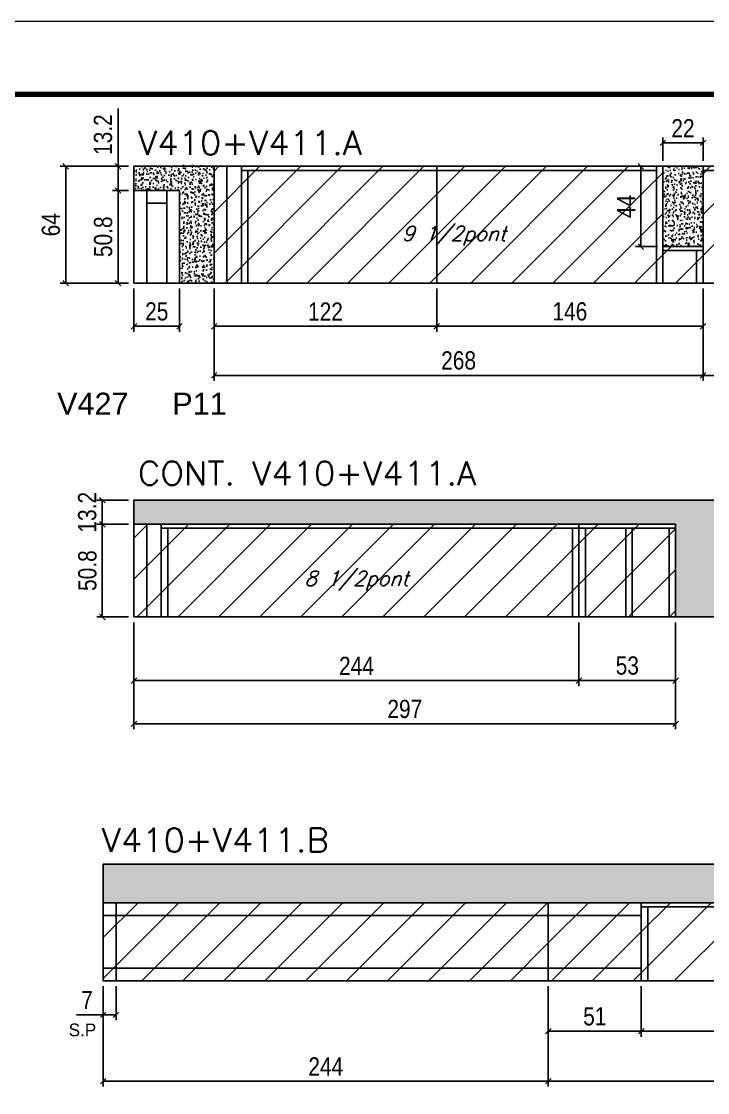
# Model space of a CAD drawing. Extents: x 137137 to 143418, y 10464 to 34486.
# Drawn here: x 142272 to 142648, y 25859 to 26446 of the extents above; entities that cross this region are included whole.
import ezdxf

# ---------------------------------------------------------------- set-up
doc = ezdxf.new("R2010")
doc.units = 0
doc.linetypes.add('DASHED', pattern=[0.75, 0.5, -0.25])
for name, color, linetype in [('5', 5, 'Continuous'), ('COTA', 241, 'Continuous'), ('Painéis', 200, 'Continuous'), ('Reaproveitamento', 251, 'Continuous'), ('SARR_2.2x7', 40, 'Continuous'), ('SARR_3.5x7', 81, 'Continuous'), ('texto', 7, 'Continuous')]:
    doc.layers.add(name, color=color, linetype=linetype)
for name, color, linetype, lineweight in [('Folhas', 255, 'Continuous', 9), ('SARRAFO DE PRESSAO', 251, 'DASHED', 9), ('Texto Seção', 7, 'Continuous', 15)]:
    doc.layers.add(name, color=color, linetype=linetype, lineweight=lineweight)
doc.styles.add('COTA TECNICA', font='techl___.ttf', dxfattribs={"height": 10})
doc.styles.add('REGUA-120', font='ROMANS.shx', dxfattribs={"height": 15})
doc.styles.add('Romans', font='romans.shx')
doc.styles.add('ROMAS860', font='ROMAS860.SHX')
doc.styles.get("Standard").update_dxf_attribs({"font": 'arial.ttf'})
doc.dimstyles.new('PAINEL', dxfattribs={"dimtxt": 10, "dimasz": 3, "dimexe": 3, "dimexo": 3, "dimgap": 3, "dimtad": 1, "dimdec": 1, "dimzin": 12, "dimdsep": 46, "dimtxsty": 'COTA TECNICA', "dimblk1": 'OBLIQUE', "dimblk2": 'OBLIQUE', "dimsah": 1, "dimcen": 0.9, "dimclrd": 4, "dimclre": 4, "dimclrt": 240, "dimadec": 1, "dimazin": 3, "dimtfac": 1, "dimtdec": 1, "dimtmove": 0, "dimatfit": 3, "dimfxl": 1, "dimtolj": 1, "dimtzin": 12, "dimarcsym": 0})
pattern_1 = [(50, (11723.8937, -5630.0556), (5.46554007, -0.47817257), [0.5715, -6.2865]), (355, (11723.8937, -5630.0556), (-1.05730264, 5.73170536), [0.4572, -5.02921753]), (100.4514447, (11724.349, -5630.0954), (4.40823741, 5.25353256), [0.48570026, -5.34270734]), (46.1842, (11723.894, -5628.5316), (8.13237123, -1.26126984), [0.85725, -9.42975]), (96.6355576, (11724.571, -5628.637), (7.122124, 7.42278374), [0.7285507, -8.01406824]), (351.184151, (11723.894, -5628.532), (7.122124, 7.42278374), [0.685799, -7.54379196]), (21, (11724.6557, -5628.9126), (4.54843174, -3.06795595), [0.5715, -6.2865]), (326, (11724.6557, -5628.9126), (1.85406085, 5.52563898), [0.4572, -5.0292]), (71.451445, (11725.0347, -5629.168), (6.40249258, 2.45768307), [0.48570026, -5.34269813]), (37.5, (11723.8937, -5630.0556), (0.092658098, 2.536651166), [0, -4.96824, 0, -5.1054, 0, -5.04825]), (7.5, (11723.8937, -5630.0556), (2.004589875, 3.005417245), [0, -2.91084, 0, -4.85394, 0, -1.92405]), (327.5, (11722.1944, -5630.0556), (4.067717855, -0.17186232), [0, -1.905, 0, -5.9436, 0, -7.8867]), (317.5, (11721.4324, -5630.0556), (4.44387544, 0.76279473), [0, -2.4765, 0, -3.94716, 0, -5.6007])]
pattern_2 = [(45, (1560.227, -1e-11), (-11.2253202, 11.2253202), [])]

# ---------------------------------------------------------------- blocks, each defined once
blk = doc.blocks.new('9999999999')
at = {"layer": 'Folhas'}
blk.add_lwpolyline([(98138.98, 34190.21), (99623.98, 34190.21), (99623.98, 35240.21), (98138.98, 35240.21)], close=True, dxfattribs=at)
at = {"layer": 'Folhas', "color": 30, "const_width": 3}
blk.add_lwpolyline([(98213.98, 34230.21), (99583.98, 34230.21), (99583.98, 35200.21), (98213.98, 35200.21)], close=True, dxfattribs=at)
blk = doc.blocks.new('_Oblique')
at = {"color": 0, "linetype": 'ByBlock', "lineweight": -2}
blk.add_line((-0.5, -0.5), (0.5, 0.5), dxfattribs=at)
blk = doc.blocks.new('*D675')
at = {"layer": 'COTA', "color": 4, "linetype": 'ByBlock', "lineweight": -2, "transparency": 16777216}
for p, q in [((142623.29, 26369.33), (142623.29, 26382.21)), ((142623.29, 26379.21), (142645.29, 26379.21)), ((142645.29, 26369.33), (142645.29, 26382.21))]:
    blk.add_line(p, q, dxfattribs=at)
at = {"layer": 'Defpoints', "color": 0, "linetype": 'ByBlock', "transparency": 16777216}
for p in [(142645.29, 26379.21), (142623.29, 26366.33), (142645.29, 26366.33)]:
    blk.add_point(p, dxfattribs=at)
at = {"layer": 'COTA', "color": 4, "linetype": 'ByBlock', "lineweight": -2, "transparency": 16777216, "xscale": 3, "yscale": 3, "zscale": 3, "rotation": 180}
blk.add_blockref('_Oblique', (142623.29, 26379.21), dxfattribs=at)
at = {"layer": 'COTA', "color": 4, "linetype": 'ByBlock', "lineweight": -2, "transparency": 16777216, "xscale": 3, "yscale": 3, "zscale": 3}
blk.add_blockref('_Oblique', (142645.29, 26379.21), dxfattribs=at)
at = {"layer": 'COTA', "color": 240, "linetype": 'ByBlock', "transparency": 16777216, "insert": (142634.29, 26387.21), "char_height": 10, "attachment_point": 5, "style": 'COTA TECNICA'}
blk.add_mtext('\\A1;22', dxfattribs=at)
blk = doc.blocks.new('*D676')
at = {"layer": 'COTA', "color": 4, "linetype": 'ByBlock', "lineweight": -2, "transparency": 16777216}
for p, q in [((142330.29, 26353.13), (142321.56, 26353.13)), ((142324.56, 26302.33), (142324.56, 26353.13)), ((142330.29, 26302.33), (142321.56, 26302.33))]:
    blk.add_line(p, q, dxfattribs=at)
at = {"layer": 'Defpoints', "color": 0, "linetype": 'ByBlock', "transparency": 16777216}
for p in [(142324.56, 26353.13), (142333.29, 26353.13), (142333.29, 26302.33)]:
    blk.add_point(p, dxfattribs=at)
at = {"layer": 'COTA', "color": 4, "linetype": 'ByBlock', "lineweight": -2, "transparency": 16777216, "xscale": 3, "yscale": 3, "zscale": 3}
for p, rotation in [((142324.56, 26353.13), 90), ((142324.56, 26302.33), 270)]:
    blk.add_blockref('_Oblique', p, dxfattribs=dict(at, rotation=rotation))
at = {"layer": 'COTA', "color": 240, "linetype": 'ByBlock', "transparency": 16777216, "insert": (142316.43, 26327.73), "char_height": 10, "attachment_point": 5, "rotation": 90, "style": 'COTA TECNICA'}
blk.add_mtext('\\A1;50.8', dxfattribs=at)
blk = doc.blocks.new('*D677')
at = {"layer": 'COTA', "color": 4, "linetype": 'ByBlock', "lineweight": -2, "transparency": 16777216}
for p, q in [((142333.29, 26299.33), (142333.29, 26275.67)), ((142358.29, 26299.33), (142358.29, 26275.67)), ((142333.29, 26278.67), (142358.29, 26278.67))]:
    blk.add_line(p, q, dxfattribs=at)
at = {"layer": 'Defpoints', "color": 0, "linetype": 'ByBlock', "transparency": 16777216}
for p in [(142333.29, 26302.33), (142358.29, 26302.33), (142358.29, 26278.67)]:
    blk.add_point(p, dxfattribs=at)
at = {"layer": 'COTA', "color": 4, "linetype": 'ByBlock', "lineweight": -2, "transparency": 16777216, "xscale": 3, "yscale": 3, "zscale": 3, "rotation": 180}
blk.add_blockref('_Oblique', (142333.29, 26278.67), dxfattribs=at)
at = {"layer": 'COTA', "color": 4, "linetype": 'ByBlock', "lineweight": -2, "transparency": 16777216, "xscale": 3, "yscale": 3, "zscale": 3}
blk.add_blockref('_Oblique', (142358.29, 26278.67), dxfattribs=at)
at = {"layer": 'COTA', "color": 240, "linetype": 'ByBlock', "transparency": 16777216, "insert": (142345.79, 26286.78), "char_height": 10, "attachment_point": 5, "style": 'COTA TECNICA'}
blk.add_mtext('\\A1;25', dxfattribs=at)
blk = doc.blocks.new('*D678')
at = {"layer": 'COTA', "color": 4, "linetype": 'ByBlock', "lineweight": -2, "transparency": 16777216}
for p, q in [((142324.56, 26366.33), (142324.56, 26398.07)), ((142330.29, 26366.33), (142321.56, 26366.33)), ((142324.56, 26353.13), (142324.56, 26366.33)), ((142330.29, 26353.13), (142321.56, 26353.13))]:
    blk.add_line(p, q, dxfattribs=at)
at = {"layer": 'Defpoints', "color": 0, "linetype": 'ByBlock', "transparency": 16777216}
for p in [(142324.56, 26366.33), (142333.29, 26366.33), (142333.29, 26353.13)]:
    blk.add_point(p, dxfattribs=at)
at = {"layer": 'COTA', "color": 4, "linetype": 'ByBlock', "lineweight": -2, "transparency": 16777216, "xscale": 3, "yscale": 3, "zscale": 3}
for p, rotation in [((142324.56, 26366.33), 90), ((142324.56, 26353.13), 270)]:
    blk.add_blockref('_Oblique', p, dxfattribs=dict(at, rotation=rotation))
at = {"layer": 'COTA', "color": 240, "linetype": 'ByBlock', "transparency": 16777216, "insert": (142316.34, 26383.7), "char_height": 10, "attachment_point": 5, "rotation": 90, "style": 'COTA TECNICA'}
blk.add_mtext('\\A1;13.2', dxfattribs=at)
blk = doc.blocks.new('*D679')
at = {"layer": 'COTA', "color": 4, "linetype": 'ByBlock', "lineweight": -2, "transparency": 16777216}
for p, q in [((142330.29, 26366.33), (142292.89, 26366.33)), ((142295.89, 26366.33), (142295.89, 26302.33)), ((142330.29, 26302.33), (142292.89, 26302.33))]:
    blk.add_line(p, q, dxfattribs=at)
at = {"layer": 'Defpoints', "color": 0, "linetype": 'ByBlock', "transparency": 16777216}
for p in [(142333.29, 26366.33), (142295.89, 26302.33), (142333.29, 26302.33)]:
    blk.add_point(p, dxfattribs=at)
at = {"layer": 'COTA', "color": 4, "linetype": 'ByBlock', "lineweight": -2, "transparency": 16777216, "xscale": 3, "yscale": 3, "zscale": 3}
for p, rotation in [((142295.89, 26366.33), 90), ((142295.89, 26302.33), 270)]:
    blk.add_blockref('_Oblique', p, dxfattribs=dict(at, rotation=rotation))
at = {"layer": 'COTA', "color": 240, "linetype": 'ByBlock', "transparency": 16777216, "insert": (142287.79, 26334.33), "char_height": 10, "attachment_point": 5, "rotation": 90, "style": 'COTA TECNICA'}
blk.add_mtext('\\A1;64', dxfattribs=at)
blk = doc.blocks.new('*D680')
at = {"layer": 'COTA', "color": 4, "linetype": 'ByBlock', "lineweight": -2, "transparency": 16777216}
for p, q in [((142377.29, 26299.33), (142377.29, 26248.78)), ((142645.29, 26299.33), (142645.29, 26248.78)), ((142377.29, 26251.78), (142645.29, 26251.78))]:
    blk.add_line(p, q, dxfattribs=at)
at = {"layer": 'Defpoints', "color": 0, "linetype": 'ByBlock', "transparency": 16777216}
for p in [(142377.29, 26302.33), (142645.29, 26302.33), (142645.29, 26251.78)]:
    blk.add_point(p, dxfattribs=at)
at = {"layer": 'COTA', "color": 4, "linetype": 'ByBlock', "lineweight": -2, "transparency": 16777216, "xscale": 3, "yscale": 3, "zscale": 3, "rotation": 180}
blk.add_blockref('_Oblique', (142377.29, 26251.78), dxfattribs=at)
at = {"layer": 'COTA', "color": 4, "linetype": 'ByBlock', "lineweight": -2, "transparency": 16777216, "xscale": 3, "yscale": 3, "zscale": 3}
blk.add_blockref('_Oblique', (142645.29, 26251.78), dxfattribs=at)
at = {"layer": 'COTA', "color": 240, "linetype": 'ByBlock', "transparency": 16777216, "insert": (142511.29, 26259.9), "char_height": 10, "attachment_point": 5, "style": 'COTA TECNICA'}
blk.add_mtext('\\A1;268', dxfattribs=at)
blk = doc.blocks.new('*D681')
at = {"layer": 'COTA', "color": 4, "linetype": 'ByBlock', "lineweight": -2, "transparency": 16777216}
for p, q in [((142620.29, 26366.33), (142608.19, 26366.33)), ((142611.19, 26366.33), (142611.19, 26322.33)), ((142620.29, 26322.33), (142608.19, 26322.33))]:
    blk.add_line(p, q, dxfattribs=at)
at = {"layer": 'Defpoints', "color": 0, "linetype": 'ByBlock', "transparency": 16777216}
for p in [(142623.29, 26366.33), (142611.19, 26322.33), (142623.29, 26322.33)]:
    blk.add_point(p, dxfattribs=at)
at = {"layer": 'COTA', "color": 4, "linetype": 'ByBlock', "lineweight": -2, "transparency": 16777216, "xscale": 3, "yscale": 3, "zscale": 3}
for p, rotation in [((142611.19, 26366.33), 90), ((142611.19, 26322.33), 270)]:
    blk.add_blockref('_Oblique', p, dxfattribs=dict(at, rotation=rotation))
at = {"layer": 'COTA', "color": 240, "linetype": 'ByBlock', "transparency": 16777216, "insert": (142603.11, 26344.33), "char_height": 10, "attachment_point": 5, "rotation": 90, "style": 'COTA TECNICA'}
blk.add_mtext('\\A1;44', dxfattribs=at)
blk = doc.blocks.new('*D682')
at = {"layer": 'COTA', "color": 4, "linetype": 'ByBlock', "lineweight": -2, "transparency": 16777216}
for p, q in [((142645.29, 26279.33), (142645.29, 26248.78)), ((142891.29, 26279.33), (142891.29, 26248.78)), ((142645.29, 26251.78), (142891.29, 26251.78))]:
    blk.add_line(p, q, dxfattribs=at)
at = {"layer": 'Defpoints', "color": 0, "linetype": 'ByBlock', "transparency": 16777216}
for p in [(142645.29, 26282.33), (142891.29, 26282.33), (142891.29, 26251.78)]:
    blk.add_point(p, dxfattribs=at)
at = {"layer": 'COTA', "color": 4, "linetype": 'ByBlock', "lineweight": -2, "transparency": 16777216, "xscale": 3, "yscale": 3, "zscale": 3, "rotation": 180}
blk.add_blockref('_Oblique', (142645.29, 26251.78), dxfattribs=at)
at = {"layer": 'COTA', "color": 4, "linetype": 'ByBlock', "lineweight": -2, "transparency": 16777216, "xscale": 3, "yscale": 3, "zscale": 3}
blk.add_blockref('_Oblique', (142891.29, 26251.78), dxfattribs=at)
at = {"layer": 'COTA', "color": 240, "linetype": 'ByBlock', "transparency": 16777216, "insert": (142768.29, 26259.88), "char_height": 10, "attachment_point": 5, "style": 'COTA TECNICA'}
blk.add_mtext('\\A1;246', dxfattribs=at)
blk = doc.blocks.new('*D683')
at = {"layer": 'COTA', "color": 4, "linetype": 'ByBlock', "lineweight": -2, "transparency": 16777216}
for p, q in [((142333.29, 26116.35), (142333.29, 26057.79)), ((142630.29, 26116.35), (142630.29, 26057.79)), ((142333.29, 26060.79), (142630.29, 26060.79))]:
    blk.add_line(p, q, dxfattribs=at)
at = {"layer": 'Defpoints', "color": 0, "linetype": 'ByBlock', "transparency": 16777216}
for p in [(142333.29, 26119.35), (142630.29, 26119.35), (142630.29, 26060.79)]:
    blk.add_point(p, dxfattribs=at)
at = {"layer": 'COTA', "color": 4, "linetype": 'ByBlock', "lineweight": -2, "transparency": 16777216, "xscale": 3, "yscale": 3, "zscale": 3, "rotation": 180}
blk.add_blockref('_Oblique', (142333.29, 26060.79), dxfattribs=at)
at = {"layer": 'COTA', "color": 4, "linetype": 'ByBlock', "lineweight": -2, "transparency": 16777216, "xscale": 3, "yscale": 3, "zscale": 3}
blk.add_blockref('_Oblique', (142630.29, 26060.79), dxfattribs=at)
at = {"layer": 'COTA', "color": 240, "linetype": 'ByBlock', "transparency": 16777216, "insert": (142481.79, 26068.89), "char_height": 10, "attachment_point": 5, "style": 'COTA TECNICA'}
blk.add_mtext('\\A1;297', dxfattribs=at)
blk = doc.blocks.new('*D688')
at = {"layer": 'COTA', "color": 4, "linetype": 'ByBlock', "lineweight": -2, "transparency": 16777216}
for p, q in [((142577.29, 26116.35), (142577.29, 26081.45)), ((142630.29, 26116.35), (142630.29, 26081.45)), ((142630.29, 26084.45), (142577.29, 26084.45))]:
    blk.add_line(p, q, dxfattribs=at)
at = {"layer": 'Defpoints', "color": 0, "linetype": 'ByBlock', "transparency": 16777216}
for p in [(142577.29, 26119.35), (142630.29, 26119.35), (142577.29, 26084.45)]:
    blk.add_point(p, dxfattribs=at)
at = {"layer": 'COTA', "color": 4, "linetype": 'ByBlock', "lineweight": -2, "transparency": 16777216, "xscale": 3, "yscale": 3, "zscale": 3, "rotation": 180}
blk.add_blockref('_Oblique', (142577.29, 26084.45), dxfattribs=at)
at = {"layer": 'COTA', "color": 4, "linetype": 'ByBlock', "lineweight": -2, "transparency": 16777216, "xscale": 3, "yscale": 3, "zscale": 3}
blk.add_blockref('_Oblique', (142630.29, 26084.45), dxfattribs=at)
at = {"layer": 'COTA', "color": 240, "linetype": 'ByBlock', "transparency": 16777216, "insert": (142603.79, 26092.67), "char_height": 10, "attachment_point": 5, "style": 'COTA TECNICA'}
blk.add_mtext('\\A1;53', dxfattribs=at)
blk = doc.blocks.new('*D757')
at = {"layer": 'COTA', "color": 4, "linetype": 'ByBlock', "lineweight": -2, "transparency": 16777216}
for p, q in [((142330.29, 26170.15), (142312.93, 26170.15)), ((142315.93, 26170.15), (142315.93, 26119.35)), ((142330.29, 26119.35), (142312.93, 26119.35))]:
    blk.add_line(p, q, dxfattribs=at)
at = {"layer": 'Defpoints', "color": 0, "linetype": 'ByBlock', "transparency": 16777216}
for p in [(142333.29, 26170.15), (142315.93, 26119.35), (142333.29, 26119.35)]:
    blk.add_point(p, dxfattribs=at)
at = {"layer": 'COTA', "color": 4, "linetype": 'ByBlock', "lineweight": -2, "transparency": 16777216, "xscale": 3, "yscale": 3, "zscale": 3}
for p, rotation in [((142315.93, 26170.15), 90), ((142315.93, 26119.35), 270)]:
    blk.add_blockref('_Oblique', p, dxfattribs=dict(at, rotation=rotation))
at = {"layer": 'COTA', "color": 240, "linetype": 'ByBlock', "transparency": 16777216, "insert": (142307.8, 26144.75), "char_height": 10, "attachment_point": 5, "rotation": 90, "style": 'COTA TECNICA'}
blk.add_mtext('\\A1;50.8', dxfattribs=at)
blk = doc.blocks.new('*D758')
at = {"layer": 'COTA', "color": 4, "linetype": 'ByBlock', "lineweight": -2, "transparency": 16777216}
for p, q in [((142330.29, 26183.35), (142312.93, 26183.35)), ((142315.93, 26170.15), (142315.93, 26183.35)), ((142330.29, 26170.15), (142312.93, 26170.15))]:
    blk.add_line(p, q, dxfattribs=at)
at = {"layer": 'Defpoints', "color": 0, "linetype": 'ByBlock', "transparency": 16777216}
for p in [(142315.93, 26183.35), (142333.29, 26183.35), (142333.29, 26170.15)]:
    blk.add_point(p, dxfattribs=at)
at = {"layer": 'COTA', "color": 4, "linetype": 'ByBlock', "lineweight": -2, "transparency": 16777216, "xscale": 3, "yscale": 3, "zscale": 3}
for p, rotation in [((142315.93, 26183.35), 90), ((142315.93, 26170.15), 270)]:
    blk.add_blockref('_Oblique', p, dxfattribs=dict(at, rotation=rotation))
at = {"layer": 'COTA', "color": 240, "linetype": 'ByBlock', "transparency": 16777216, "insert": (142307.71, 26176.75), "char_height": 10, "attachment_point": 5, "rotation": 90, "style": 'COTA TECNICA'}
blk.add_mtext('\\A1;13.2', dxfattribs=at)
blk = doc.blocks.new('*D767')
at = {"layer": 'COTA', "color": 4, "lineweight": -2, "transparency": 16777216}
for p, q in [((142333.29, 26096.35), (142333.29, 26081.45)), ((142577.29, 26096.35), (142577.29, 26081.45)), ((142333.29, 26084.45), (142577.29, 26084.45))]:
    blk.add_line(p, q, dxfattribs=at)
at = {"layer": 'Defpoints', "color": 0, "transparency": 16777216}
for p in [(142333.29, 26099.35), (142577.29, 26099.35), (142577.29, 26084.45)]:
    blk.add_point(p, dxfattribs=at)
at = {"layer": 'COTA', "color": 4, "lineweight": -2, "transparency": 16777216, "xscale": 3, "yscale": 3, "zscale": 3, "rotation": 180}
blk.add_blockref('_Oblique', (142333.29, 26084.45), dxfattribs=at)
at = {"layer": 'COTA', "color": 4, "lineweight": -2, "transparency": 16777216, "xscale": 3, "yscale": 3, "zscale": 3}
blk.add_blockref('_Oblique', (142577.29, 26084.45), dxfattribs=at)
at = {"layer": 'COTA', "color": 240, "transparency": 16777216, "insert": (142455.29, 26092.53), "char_height": 10, "attachment_point": 5, "style": 'COTA TECNICA'}
blk.add_mtext('\\A1;244', dxfattribs=at)
blk = doc.blocks.new('*D722')
at = {"layer": 'COTA', "color": 4, "linetype": 'ByBlock', "lineweight": -2, "transparency": 16777216}
for p, q in [((142316.46, 25916.92), (142316.46, 25861.92)), ((142560.46, 25916.92), (142560.46, 25861.92)), ((142316.46, 25864.92), (142560.46, 25864.92))]:
    blk.add_line(p, q, dxfattribs=at)
at = {"layer": 'Defpoints', "color": 0, "linetype": 'ByBlock', "transparency": 16777216}
for p in [(142316.46, 25919.92), (142560.46, 25919.92), (142560.46, 25864.92)]:
    blk.add_point(p, dxfattribs=at)
at = {"layer": 'COTA', "color": 4, "linetype": 'ByBlock', "lineweight": -2, "transparency": 16777216, "xscale": 3, "yscale": 3, "zscale": 3, "rotation": 180}
blk.add_blockref('_Oblique', (142316.46, 25864.92), dxfattribs=at)
at = {"layer": 'COTA', "color": 4, "linetype": 'ByBlock', "lineweight": -2, "transparency": 16777216, "xscale": 3, "yscale": 3, "zscale": 3}
blk.add_blockref('_Oblique', (142560.46, 25864.92), dxfattribs=at)
at = {"layer": 'COTA', "color": 240, "linetype": 'ByBlock', "transparency": 16777216, "insert": (142438.46, 25873), "char_height": 10, "attachment_point": 5, "style": 'COTA TECNICA'}
blk.add_mtext('\\A1;244', dxfattribs=at)
blk = doc.blocks.new('*D723')
at = {"layer": 'COTA', "color": 4, "linetype": 'ByBlock', "lineweight": -2, "transparency": 16777216}
for p, q in [((142560.46, 25916.92), (142560.46, 25861.92)), ((142804.46, 25916.92), (142804.46, 25861.92)), ((142560.46, 25864.92), (142804.46, 25864.92))]:
    blk.add_line(p, q, dxfattribs=at)
at = {"layer": 'Defpoints', "color": 0, "linetype": 'ByBlock', "transparency": 16777216}
for p in [(142560.46, 25919.92), (142804.46, 25919.92), (142804.46, 25864.92)]:
    blk.add_point(p, dxfattribs=at)
at = {"layer": 'COTA', "color": 4, "linetype": 'ByBlock', "lineweight": -2, "transparency": 16777216, "xscale": 3, "yscale": 3, "zscale": 3, "rotation": 180}
blk.add_blockref('_Oblique', (142560.46, 25864.92), dxfattribs=at)
at = {"layer": 'COTA', "color": 4, "linetype": 'ByBlock', "lineweight": -2, "transparency": 16777216, "xscale": 3, "yscale": 3, "zscale": 3}
blk.add_blockref('_Oblique', (142804.46, 25864.92), dxfattribs=at)
at = {"layer": 'COTA', "color": 240, "linetype": 'ByBlock', "transparency": 16777216, "insert": (142682.46, 25873), "char_height": 10, "attachment_point": 5, "style": 'COTA TECNICA'}
blk.add_mtext('\\A1;244', dxfattribs=at)
blk = doc.blocks.new('*D725')
at = {"layer": 'COTA', "color": 4, "linetype": 'ByBlock', "lineweight": -2, "transparency": 16777216}
for p, q in [((142323.46, 25916.92), (142323.46, 25898.34)), ((142316.46, 25902.92), (142316.46, 25898.34)), ((142316.46, 25901.34), (142301.73, 25901.34)), ((142323.46, 25901.34), (142316.46, 25901.34))]:
    blk.add_line(p, q, dxfattribs=at)
at = {"layer": 'Defpoints', "color": 0, "linetype": 'ByBlock', "transparency": 16777216}
for p in [(142323.46, 25919.92), (142316.46, 25905.92), (142316.46, 25901.34)]:
    blk.add_point(p, dxfattribs=at)
at = {"layer": 'COTA', "color": 4, "linetype": 'ByBlock', "lineweight": -2, "transparency": 16777216, "xscale": 3, "yscale": 3, "zscale": 3, "rotation": 180}
blk.add_blockref('_Oblique', (142316.46, 25901.34), dxfattribs=at)
at = {"layer": 'COTA', "color": 4, "linetype": 'ByBlock', "lineweight": -2, "transparency": 16777216, "xscale": 3, "yscale": 3, "zscale": 3}
blk.add_blockref('_Oblique', (142323.46, 25901.34), dxfattribs=at)
at = {"layer": 'COTA', "color": 240, "linetype": 'ByBlock', "transparency": 16777216, "insert": (142307.59, 25909.42), "char_height": 10, "attachment_point": 5, "style": 'COTA TECNICA'}
blk.add_mtext('\\A1;7', dxfattribs=at)
blk = doc.blocks.new('*D727')
at = {"layer": 'COTA', "color": 4, "linetype": 'ByBlock', "lineweight": -2, "transparency": 16777216}
for p, q in [((142560.46, 25916.92), (142560.46, 25889.3)), ((142611.46, 25916.92), (142611.46, 25889.3)), ((142560.46, 25892.3), (142611.46, 25892.3))]:
    blk.add_line(p, q, dxfattribs=at)
at = {"layer": 'Defpoints', "color": 0, "linetype": 'ByBlock', "transparency": 16777216}
for p in [(142560.46, 25919.92), (142611.46, 25919.92), (142611.46, 25892.3)]:
    blk.add_point(p, dxfattribs=at)
at = {"layer": 'COTA', "color": 4, "linetype": 'ByBlock', "lineweight": -2, "transparency": 16777216, "xscale": 3, "yscale": 3, "zscale": 3, "rotation": 180}
blk.add_blockref('_Oblique', (142560.46, 25892.3), dxfattribs=at)
at = {"layer": 'COTA', "color": 4, "linetype": 'ByBlock', "lineweight": -2, "transparency": 16777216, "xscale": 3, "yscale": 3, "zscale": 3}
blk.add_blockref('_Oblique', (142611.46, 25892.3), dxfattribs=at)
at = {"layer": 'COTA', "color": 240, "linetype": 'ByBlock', "transparency": 16777216, "insert": (142585.96, 25900.41), "char_height": 10, "attachment_point": 5, "style": 'COTA TECNICA'}
blk.add_mtext('\\A1;51', dxfattribs=at)
blk = doc.blocks.new('*D728')
at = {"layer": 'COTA', "color": 4, "linetype": 'ByBlock', "lineweight": -2, "transparency": 16777216}
for p, q in [((142611.46, 25916.92), (142611.46, 25889.3)), ((142804.46, 25916.92), (142804.46, 25889.3)), ((142611.46, 25892.3), (142804.46, 25892.3))]:
    blk.add_line(p, q, dxfattribs=at)
at = {"layer": 'Defpoints', "color": 0, "linetype": 'ByBlock', "transparency": 16777216}
for p in [(142611.46, 25919.92), (142804.46, 25919.92), (142804.46, 25892.3)]:
    blk.add_point(p, dxfattribs=at)
at = {"layer": 'COTA', "color": 4, "linetype": 'ByBlock', "lineweight": -2, "transparency": 16777216, "xscale": 3, "yscale": 3, "zscale": 3, "rotation": 180}
blk.add_blockref('_Oblique', (142611.46, 25892.3), dxfattribs=at)
at = {"layer": 'COTA', "color": 4, "linetype": 'ByBlock', "lineweight": -2, "transparency": 16777216, "xscale": 3, "yscale": 3, "zscale": 3}
blk.add_blockref('_Oblique', (142804.46, 25892.3), dxfattribs=at)
at = {"layer": 'COTA', "color": 240, "linetype": 'ByBlock', "transparency": 16777216, "insert": (142707.96, 25900.55), "char_height": 10, "attachment_point": 5, "style": 'COTA TECNICA'}
blk.add_mtext('\\A1;193', dxfattribs=at)
blk = doc.blocks.new('*D785')
at = {"layer": 'COTA', "color": 4, "lineweight": -2, "ltscale": 25, "transparency": 16777216}
for p, q in [((142377.29, 26299.33), (142377.29, 26275.67)), ((142499.29, 26299.33), (142499.29, 26275.67)), ((142377.29, 26278.67), (142499.29, 26278.67))]:
    blk.add_line(p, q, dxfattribs=at)
at = {"layer": 'Defpoints', "color": 0, "ltscale": 25, "transparency": 16777216}
for p in [(142377.29, 26302.33), (142499.29, 26302.33), (142499.29, 26278.67)]:
    blk.add_point(p, dxfattribs=at)
at = {"layer": 'COTA', "color": 4, "lineweight": -2, "ltscale": 25, "transparency": 16777216, "xscale": 3, "yscale": 3, "zscale": 3, "rotation": 180}
blk.add_blockref('_Oblique', (142377.29, 26278.67), dxfattribs=at)
at = {"layer": 'COTA', "color": 4, "lineweight": -2, "ltscale": 25, "transparency": 16777216, "xscale": 3, "yscale": 3, "zscale": 3}
blk.add_blockref('_Oblique', (142499.29, 26278.67), dxfattribs=at)
at = {"layer": 'COTA', "color": 240, "ltscale": 25, "transparency": 16777216, "insert": (142438.29, 26286.72), "char_height": 10, "attachment_point": 5, "style": 'COTA TECNICA'}
blk.add_mtext('\\A1;122', dxfattribs=at)
blk = doc.blocks.new('*D786')
at = {"layer": 'COTA', "color": 4, "lineweight": -2, "ltscale": 25, "transparency": 16777216}
for p, q in [((142499.29, 26299.33), (142499.29, 26275.67)), ((142645.29, 26299.33), (142645.29, 26275.67)), ((142499.29, 26278.67), (142645.29, 26278.67))]:
    blk.add_line(p, q, dxfattribs=at)
at = {"layer": 'Defpoints', "color": 0, "ltscale": 25, "transparency": 16777216}
for p in [(142499.29, 26302.33), (142645.29, 26302.33), (142645.29, 26278.67)]:
    blk.add_point(p, dxfattribs=at)
at = {"layer": 'COTA', "color": 4, "lineweight": -2, "ltscale": 25, "transparency": 16777216, "xscale": 3, "yscale": 3, "zscale": 3, "rotation": 180}
blk.add_blockref('_Oblique', (142499.29, 26278.67), dxfattribs=at)
at = {"layer": 'COTA', "color": 4, "lineweight": -2, "ltscale": 25, "transparency": 16777216, "xscale": 3, "yscale": 3, "zscale": 3}
blk.add_blockref('_Oblique', (142645.29, 26278.67), dxfattribs=at)
at = {"layer": 'COTA', "color": 240, "ltscale": 25, "transparency": 16777216, "insert": (142572.29, 26286.77), "char_height": 10, "attachment_point": 5, "style": 'COTA TECNICA'}
blk.add_mtext('\\A1;146', dxfattribs=at)

msp = doc.modelspace()

# ---------------------------------------------------------------- hatches: boundary and pattern name
at = {"layer": 'COTA', "linetype": 'ByBlock'}
h = msp.add_hatch(dxfattribs=at)
h.set_pattern_fill('AR-CONC', color=256, scale=0.03)
h.set_pattern_definition(pattern_1)
h.paths.add_polyline_path([(142358.29, 26366.33), (142333.29, 26366.33), (142333.29, 26353.13), (142358.29, 26353.13)])
h = msp.add_hatch(dxfattribs=at)
h.set_pattern_fill('AR-CONC', color=256, scale=0.03)
h.set_pattern_definition([(50, (11723.8937, -5629.2556), (5.46554007, -0.47817257), [0.5715, -6.2865]), (355, (11723.8937, -5629.2556), (-1.05730264, 5.73170536), [0.4572, -5.02921753]), (100.4514447, (11724.349, -5629.2954), (4.40823741, 5.25353256), [0.48570026, -5.34270734]), (46.1842, (11723.894, -5627.7316), (8.13237123, -1.26126984), [0.85725, -9.42975]), (96.6355576, (11724.571, -5627.837), (7.122124, 7.42278374), [0.7285507, -8.01406824]), (351.184151, (11723.894, -5627.732), (7.122124, 7.42278374), [0.685799, -7.54379196]), (21, (11724.6557, -5628.1126), (4.54843174, -3.06795595), [0.5715, -6.2865]), (326, (11724.6557, -5628.1126), (1.85406085, 5.52563898), [0.4572, -5.0292]), (71.451445, (11725.0347, -5628.368), (6.40249258, 2.45768307), [0.48570026, -5.34269813]), (37.5, (11723.8937, -5629.2556), (0.092658098, 2.536651166), [0, -4.96824, 0, -5.1054, 0, -5.04825]), (7.5, (11723.8937, -5629.2556), (2.004589875, 3.005417245), [0, -2.91084, 0, -4.85394, 0, -1.92405]), (327.5, (11722.1944, -5629.2556), (4.067717855, -0.17186232), [0, -1.905, 0, -5.9436, 0, -7.8867]), (317.5, (11721.4324, -5629.2556), (4.44387544, 0.76279473), [0, -2.4765, 0, -3.94716, 0, -5.6007])])
h.paths.add_polyline_path([(142377.29, 26367.13), (142358.29, 26367.13), (142358.29, 26302.33), (142377.29, 26302.33), (142377.29, 26303.13)])
h = msp.add_hatch(dxfattribs=at)
h.set_pattern_fill('AR-CONC', color=256, scale=0.03)
h.set_pattern_definition(pattern_1)
h.paths.add_polyline_path([(142645.29, 26366.33), (142623.29, 26366.33), (142623.29, 26322.33), (142645.29, 26322.33)])
h = msp.add_hatch(dxfattribs=at)
h.set_pattern_fill('AR-CONC', color=256, scale=0.03)
h.set_pattern_definition([(50, (1591.3256, -6876.1567), (5.46554007, -0.47817257), [0.5715, -6.2865]), (355, (1591.3256, -6876.1567), (-1.05730264, 5.73170536), [0.4572, -5.02921753]), (100.4514447, (1591.781, -6876.1965), (4.40823741, 5.25353256), [0.48570026, -5.34270734]), (46.1842, (1591.3256, -6874.633), (8.13237123, -1.26126984), [0.85725, -9.42975]), (96.6355576, (1592.003, -6874.738), (7.122124, 7.42278374), [0.7285507, -8.01406824]), (351.184151, (1591.3256, -6874.633), (7.122124, 7.42278374), [0.685799, -7.54379196]), (21, (1592.0876, -6875.0137), (4.54843174, -3.06795595), [0.5715, -6.2865]), (326, (1592.0876, -6875.0137), (1.85406085, 5.52563898), [0.4572, -5.0292]), (71.451445, (1592.4666, -6875.2694), (6.40249258, 2.45768307), [0.48570026, -5.34269813]), (37.5, (1591.3256, -6876.1567), (0.092658098, 2.536651166), [0, -4.96824, 0, -5.1054, 0, -5.04825]), (7.5, (1591.3256, -6876.1567), (2.004589875, 3.005417245), [0, -2.91084, 0, -4.85394, 0, -1.92405]), (327.5, (1589.6263, -6876.1567), (4.067717855, -0.17186232), [0, -1.905, 0, -5.9436, 0, -7.8867]), (317.5, (1588.8643, -6876.1567), (4.44387544, 0.76279473), [0, -2.4765, 0, -3.94716, 0, -5.6007])])
h.paths.add_polyline_path([(142630.29, 26119.35), (142657.29, 26119.35), (142677.7, 26119.35), (142677.7, 26183.35), (142333.29, 26183.35), (142333.29, 26170.15), (142630.29, 26170.15)])
h = msp.add_hatch(dxfattribs=at)
h.set_pattern_fill('AR-CONC', color=256, scale=0.03)
h.set_pattern_definition([(50, (1593.3113, -6891.4506), (5.46554007, -0.47817257), [0.5715, -6.2865]), (355, (1593.311, -6891.4506), (-1.05730264, 5.73170536), [0.4572, -5.02921753]), (100.4514447, (1593.7667, -6891.4905), (4.40823741, 5.25353256), [0.48570026, -5.34270734]), (46.1842, (1593.311, -6889.9266), (8.13237123, -1.26126984), [0.85725, -9.42975]), (96.6355576, (1593.989, -6890.032), (7.122124, 7.42278374), [0.7285507, -8.01406824]), (351.184151, (1593.311, -6889.927), (7.122124, 7.42278374), [0.685799, -7.54379196]), (21, (1594.0733, -6890.3076), (4.54843174, -3.06795595), [0.5715, -6.2865]), (326, (1594.073, -6890.3076), (1.85406085, 5.52563898), [0.4572, -5.0292]), (71.451445, (1594.4523, -6890.5633), (6.40249258, 2.45768307), [0.48570026, -5.34269813]), (37.5, (1593.3113, -6891.4506), (0.092658098, 2.536651166), [0, -4.96824, 0, -5.1054, 0, -5.04825]), (7.5, (1593.3113, -6891.4506), (2.004589875, 3.005417245), [0, -2.91084, 0, -4.85394, 0, -1.92405]), (327.5, (1591.612, -6891.4506), (4.067717855, -0.17186232), [0, -1.905, 0, -5.9436, 0, -7.8867]), (317.5, (1590.85, -6891.4506), (4.44387544, 0.76279473), [0, -2.4765, 0, -3.94716, 0, -5.6007])])
h.paths.add_polyline_path([(142316.46, 25983.92), (142316.46, 25962.72), (143292.46, 25962.72), (143292.46, 25983.92)])
at = {"layer": 'Reaproveitamento', "ltscale": 25}
h = msp.add_hatch(dxfattribs=at)
h.set_pattern_fill('ANSI31', color=256, scale=5)
h.set_pattern_definition(pattern_2)
h.paths.add_polyline_path([(142499.29, 26366.33), (142377.29, 26366.33), (142377.29, 26302.33), (142499.29, 26302.33)])
h = msp.add_hatch(dxfattribs=at)
h.set_pattern_fill('ANSI31', color=256, scale=5)
h.set_pattern_definition(pattern_2)
h.paths.add_polyline_path([(142623.29, 26366.33), (142499.29, 26366.33), (142499.29, 26302.33), (142645.29, 26302.33), (142645.29, 26322.33), (142623.29, 26322.33)])
h = msp.add_hatch(dxfattribs=at)
h.set_pattern_fill('ANSI31', color=256, scale=5)
h.set_pattern_definition(pattern_2)
h.paths.add_polyline_path([(142889.29, 26366.33), (142645.29, 26366.33), (142645.29, 26322.33), (142645.29, 26302.33), (142889.29, 26302.33)])
h.paths.add_polyline_path([(142729.21, 26322.08), (142796.83, 26322.08), (142802.33, 26338.05), (142734.71, 26338.05)], flags=24)
h = msp.add_hatch(dxfattribs=at)
h.set_pattern_fill('ANSI31', color=256, scale=5)
h.set_pattern_definition(pattern_2)
h.paths.add_polyline_path([(142577.29, 26170.15), (142333.29, 26170.15), (142333.29, 26119.35), (142577.29, 26119.35)])
h.paths.add_polyline_path([(142414.99, 26131.19), (142489.08, 26131.19), (142494.58, 26147.16), (142420.49, 26147.16)], flags=24)
h = msp.add_hatch(dxfattribs=at)
h.set_pattern_fill('ANSI31', color=256, scale=5)
h.set_pattern_definition(pattern_2)
h.paths.add_polyline_path([(142630.29, 26170.15), (142577.29, 26170.15), (142577.29, 26119.35), (142630.29, 26119.35)])
h = msp.add_hatch(dxfattribs=at)
h.set_pattern_fill('ANSI31', color=256, scale=5)
h.set_pattern_definition(pattern_2)
h.paths.add_polyline_path([(142560.46, 25962.72), (142316.46, 25962.72), (142316.46, 25919.92), (142560.46, 25919.92)])
h = msp.add_hatch(dxfattribs=at)
h.set_pattern_fill('ANSI31', color=256, scale=5)
h.set_pattern_definition(pattern_2)
h.paths.add_polyline_path([(142611.46, 25962.72), (142560.46, 25962.72), (142560.46, 25919.92), (142611.46, 25919.92)])
h = msp.add_hatch(dxfattribs=at)
h.set_pattern_fill('ANSI31', color=256, scale=5)
h.set_pattern_definition(pattern_2)
h.paths.add_polyline_path([(142804.46, 25962.72), (142611.46, 25962.72), (142611.46, 25919.92), (142804.46, 25919.92)])
h.paths.add_polyline_path([(142647.3, 25929.59), (142714.92, 25929.59), (142720.42, 25945.56), (142652.8, 25945.56)], flags=24)

# ---------------------------------------------------------------- linework, layer by layer
at = {"layer": 'COTA', "linetype": 'ByBlock'}
for p, q in [((142333.29, 26366.33), (142358.29, 26366.33)), ((142333.29, 26366.33), (142333.29, 26353.13)), ((142358.29, 26366.33), (142377.29, 26366.33)), ((142623.29, 26366.33), (142645.29, 26366.33)), ((142358.29, 26302.33), (142377.29, 26302.33)), ((142377.29, 26302.33), (142377.29, 26302.33)), ((142677.7, 26183.35), (142333.29, 26183.35)), ((142333.29, 26170.15), (142333.29, 26183.35)), ((142630.29, 26119.35), (142677.76, 26119.35)), ((142316.46, 25983.92), (143292.46, 25983.92)), ((142316.46, 25962.72), (142316.46, 25983.92)), ((142611.46, 25919.92), (142611.46, 25962.72))]:
    msp.add_line(p, q, dxfattribs=at)
at = {"layer": 'Painéis', "linetype": 'ByBlock'}
for p, q in [((142377.29, 26366.33), (142377.29, 26302.33)), ((142623.29, 26366.33), (142377.29, 26366.33)), ((142499.29, 26366.33), (142499.29, 26302.33)), ((142623.29, 26366.33), (142623.29, 26322.33)), ((142645.29, 26366.33), (142891.29, 26366.33)), ((142645.29, 26322.33), (142645.29, 26366.33)), ((142333.29, 26353.13), (142333.29, 26302.33)), ((142333.29, 26353.13), (142358.29, 26353.13)), ((142358.29, 26353.13), (142358.29, 26302.33)), ((142623.29, 26322.33), (142645.29, 26322.33)), ((142645.29, 26322.33), (142645.29, 26302.5)), ((142645.29, 26302.33), (142645.29, 26322.33)), ((142333.29, 26302.33), (142358.29, 26302.33)), ((142377.29, 26302.33), (142645.29, 26302.33)), ((142891.29, 26302.33), (142645.29, 26302.33)), ((142333.29, 26170.15), (142333.29, 26119.35)), ((142630.29, 26170.15), (142333.29, 26170.15)), ((142577.29, 26170.15), (142577.29, 26119.35)), ((142630.29, 26119.35), (142630.29, 26170.15)), ((142333.29, 26119.35), (142577.29, 26119.35)), ((142577.29, 26119.35), (142630.29, 26119.35)), ((142316.46, 25919.92), (142316.46, 25962.72)), ((142316.46, 25962.72), (143292.46, 25962.72)), ((142560.46, 25919.92), (142560.46, 25962.72)), ((142804.46, 25919.92), (142316.46, 25919.92))]:
    msp.add_line(p, q, dxfattribs=at)
at = {"layer": 'Painéis'}
for p in [(142891.29, 26302.33), (142377.29, 26302.33)]:
    msp.add_line(p, (142377.29, 26302.33), dxfattribs=at)
at = {"layer": 'SARR_2.2x7', "linetype": 'Continuous'}
for p, q in [((142384.29, 26366.33), (142384.29, 26302.33)), ((142619.79, 26364.13), (142392.29, 26364.13)), ((142874.29, 26364.13), (142645.29, 26364.13)), ((142340.29, 26353.13), (142340.29, 26302.33)), ((142351.29, 26353.13), (142351.29, 26302.33)), ((142340.29, 26346.13), (142351.29, 26346.13)), ((142645.29, 26320.13), (142623.29, 26320.13)), ((142340.29, 26170.15), (142340.29, 26119.35)), ((142577.29, 26167.95), (142348.29, 26167.95)), ((142630.29, 26167.95), (142577.29, 26167.95)), ((142323.46, 25962.72), (142323.46, 25919.92)), ((142611.46, 25960.52), (142804.46, 25960.52))]:
    msp.add_line(p, q, dxfattribs=at)
for points in [[(142316.46, 25955.72), (142560.46, 25955.72)], [(142560.46, 25955.72), (142560.46, 25955.72), (142611.46, 25955.72)], [(142316.46, 25926.92), (142560.46, 25926.92)], [(142560.46, 25926.92), (142560.46, 25926.92), (142611.46, 25926.92)]]:
    msp.add_lwpolyline(points, dxfattribs=at)
at = {"layer": 'SARR_3.5x7'}
for p, q in [((142392.29, 26366.33), (142392.29, 26302.33)), ((142619.79, 26366.33), (142619.79, 26302.33)), ((142395.79, 26364.13), (142395.79, 26302.33)), ((142623.29, 26322.33), (142623.29, 26302.33)), ((142641.79, 26320.13), (142641.79, 26302.33)), ((142348.29, 26170.15), (142348.29, 26119.35)), ((142351.79, 26167.95), (142351.79, 26119.35)), ((142573.79, 26167.95), (142573.79, 26119.35)), ((142580.79, 26167.95), (142580.79, 26119.35)), ((142602.94, 26167.95), (142602.94, 26119.35)), ((142606.44, 26167.95), (142606.44, 26119.35)), ((142626.79, 26167.95), (142626.79, 26119.35)), ((142614.96, 25960.52), (142614.96, 25919.92))]:
    msp.add_line(p, q, dxfattribs=at)

# ---------------------------------------------------------------- block references
at = {"layer": 'SARRAFO DE PRESSAO', "color": 6, "linetype": 'ByBlock'}
msp.add_blockref('9999999999', (43793.81, -8794.45), dxfattribs=at)

# ---------------------------------------------------------------- texts
at = {"layer": '5', "linetype": 'Continuous'}
for s, p in [('V427', (142291.18, 26230.28)), ('P11', (142354.33, 26230.28))]:
    msp.add_text(s, height=12, rotation=0.00004, dxfattribs=at).set_placement(p)
at = {"layer": 'texto', "color": 2, "char_height": 8, "attachment_point": 5, "style": 'Romans'}
for s, insert in [('{\\Q19;\\C256;9 1/2pont}', (142508.73, 26328.22)), ('{\\Q19;\\C256;8 1/2pont}', (142455.28, 26139.17))]:
    msp.add_mtext(s, dxfattribs=dict(at, insert=insert))
at = {"layer": 'texto', "color": 4, "insert": (142305.06, 25892.97), "char_height": 7, "attachment_point": 5, "style": 'ROMAS860'}
msp.add_mtext('S.P', dxfattribs=at)
at = {"layer": 'Texto Seção', "style": 'REGUA-120', "width": 1.05}
for s, p in [('V410+V411.A', (142335.51, 26372.7)), ('CONT. V410+V411.A', (142335.51, 26191.64)), ('V410+V411.B', (142315.59, 25990.55))]:
    msp.add_text(s, height=13, dxfattribs=at).set_placement(p)

# ---------------------------------------------------------------- dimensions: what is measured, and where the dimension line sits
at = {"layer": 'COTA', "linetype": 'ByBlock'}
for base, p1, p2, picture, middle in [((142324.56, 26366.33), (142333.29, 26353.13), (142333.29, 26366.33), '*D678', (142324.56, 26383.7)), ((142315.93, 26183.35), (142333.29, 26170.15), (142333.29, 26183.35), '*D758', (142315.93, 26176.75))]:
    dim = msp.add_linear_dim(base=base, p1=p1, p2=p2, angle=90, dimstyle='PAINEL', dxfattribs=at)
    dim.commit()
    dim.dimension.update_dxf_attribs({"geometry": picture, "text_midpoint": middle, "dimtype": 160})
for base, p1, p2, picture, middle in [((142645.29, 26379.21), (142623.29, 26366.33), (142645.29, 26366.33), '*D675', (142634.29, 26387.21)), ((142358.29, 26278.67), (142333.29, 26302.33), (142358.29, 26302.33), '*D677', (142345.79, 26286.78)), ((142645.29, 26251.78), (142377.29, 26302.33), (142645.29, 26302.33), '*D680', (142511.29, 26259.9)), ((142891.29, 26251.78), (142645.29, 26282.33), (142891.29, 26282.33), '*D682', (142768.29, 26259.88)), ((142630.29, 26060.79), (142333.29, 26119.35), (142630.29, 26119.35), '*D683', (142481.79, 26068.89)), ((142577.29, 26084.45), (142630.29, 26119.35), (142577.29, 26119.35), '*D688', (142603.79, 26092.67)), ((142316.46, 25901.34), (142323.46, 25919.92), (142316.46, 25905.92), '*D725', (142307.59, 25909.42)), ((142611.46, 25892.3), (142560.46, 25919.92), (142611.46, 25919.92), '*D727', (142585.96, 25900.41))]:
    dim = msp.add_linear_dim(base=base, p1=p1, p2=p2, dimstyle='PAINEL', dxfattribs=at)
    dim.commit()
    dim.dimension.update_dxf_attribs({"geometry": picture, "text_midpoint": middle})
for base, p1, p2, picture, middle in [((142295.89, 26302.33), (142333.29, 26366.33), (142333.29, 26302.33), '*D679', (142287.79, 26334.33)), ((142611.19, 26322.33), (142623.29, 26366.33), (142623.29, 26322.33), '*D681', (142603.11, 26344.33)), ((142324.56, 26353.13), (142333.29, 26302.33), (142333.29, 26353.13), '*D676', (142316.43, 26327.73)), ((142315.93, 26119.35), (142333.29, 26170.15), (142333.29, 26119.35), '*D757', (142307.8, 26144.75))]:
    dim = msp.add_linear_dim(base=base, p1=p1, p2=p2, angle=90, dimstyle='PAINEL', dxfattribs=at)
    dim.commit()
    dim.dimension.update_dxf_attribs({"geometry": picture, "text_midpoint": middle})
at = {"layer": 'COTA', "ltscale": 25}
dim = msp.add_linear_dim(base=(142499.29, 26278.67), p1=(142377.29, 26302.33), p2=(142499.29, 26302.33), dimstyle='PAINEL', dxfattribs=at)
dim.commit()
dim.dimension.update_dxf_attribs({"geometry": '*D785', "text_midpoint": (142438.29, 26286.72)})
dim = msp.add_linear_dim(base=(142645.29, 26278.67), p1=(142499.29, 26302.33), p2=(142645.29, 26302.33), dimstyle='PAINEL', override={"dimtmove": 1}, dxfattribs=at)
dim.commit()
dim.dimension.update_dxf_attribs({"geometry": '*D786', "text_midpoint": (142572.29, 26286.77)})
at = {"layer": 'COTA'}
dim = msp.add_linear_dim(base=(142577.29, 26084.45), p1=(142333.29, 26099.35), p2=(142577.29, 26099.35), dimstyle='PAINEL', dxfattribs=at)
dim.commit()
dim.dimension.update_dxf_attribs({"geometry": '*D767', "text_midpoint": (142455.29, 26092.53)})
at = {"layer": 'COTA', "linetype": 'ByBlock'}
dim = msp.add_aligned_dim(p1=(142316.46, 25919.92), p2=(142560.46, 25919.92), distance=-55, dimstyle='PAINEL', dxfattribs=at)
dim.commit()
dim.dimension.update_dxf_attribs({"geometry": '*D722', "text_midpoint": (142438.46, 25873)})
dim = msp.add_linear_dim(base=(142804.46, 25864.92), p1=(142560.46, 25919.92), p2=(142804.46, 25919.92), angle=180, dimstyle='PAINEL', override={"dimtmove": 1}, dxfattribs=at)
dim.commit()
dim.dimension.update_dxf_attribs({"geometry": '*D723', "text_midpoint": (142682.46, 25873)})
dim = msp.add_linear_dim(base=(142804.46, 25892.3), p1=(142611.46, 25919.92), p2=(142804.46, 25919.92), dimstyle='PAINEL', override={"dimtmove": 1}, dxfattribs=at)
dim.commit()
dim.dimension.update_dxf_attribs({"geometry": '*D728', "text_midpoint": (142707.96, 25900.55)})

doc.saveas('drawing.dxf')
